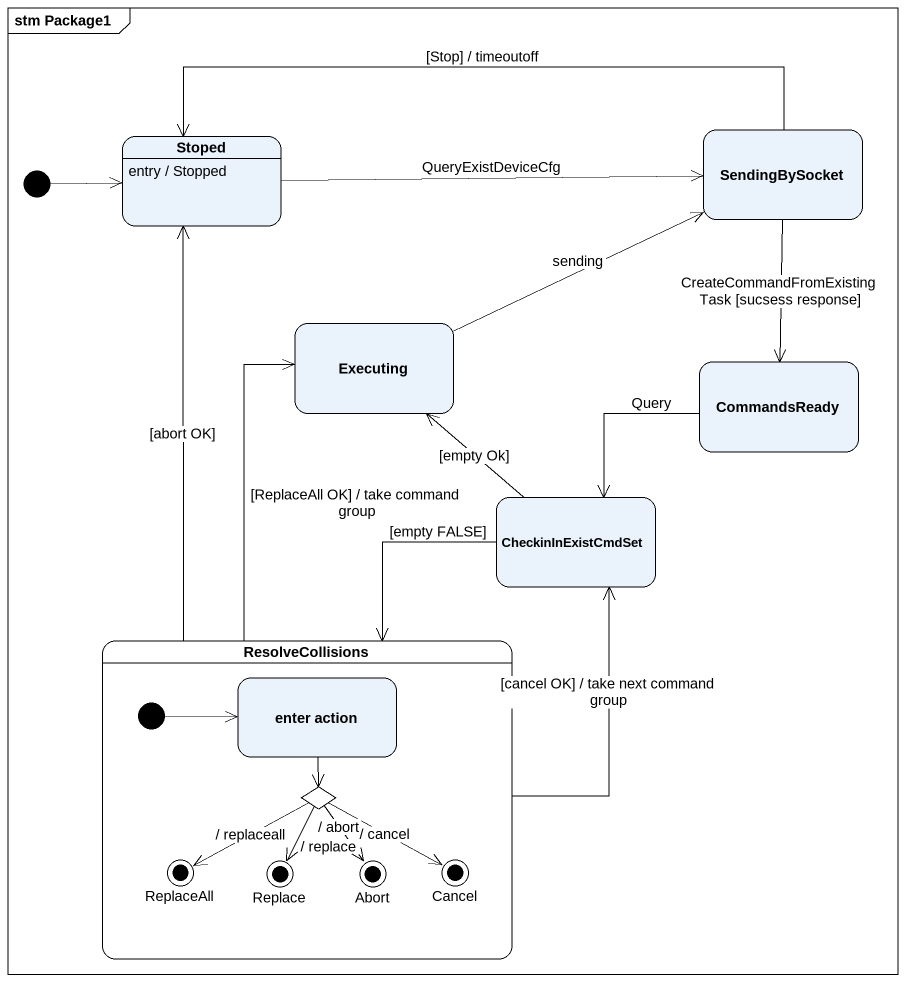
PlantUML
@startuml
mainframe stm Package1
hide empty description
state SendingBySocket
state Stoped
Stoped : entry / Stopped
state Executing
state CommandsReady
state CheckinInExistCmdSet
state ResolveCollisions {
  state "enter action" as enter_action
  state choice1 <<choice>>
  state ReplaceAll <<end>>
  state Replace <<end>>
  state Abort <<end>>
  state Cancel <<end>>
  [*] -right-> enter_action
}
[*] -right-> Stoped
SendingBySocket -left-> Stoped : [Stop] / timeoutoff
SendingBySocket --> CommandsReady : CreateCommandFromExistingTask [sucsess response]
Stoped -right-> SendingBySocket : QueryExistDeviceCfg
Executing -right-> SendingBySocket : sending
CommandsReady --> CheckinInExistCmdSet : Query
CheckinInExistCmdSet -up-> Executing : [empty Ok]
CheckinInExistCmdSet --> ResolveCollisions : [empty FALSE]
ResolveCollisions -up-> Stoped : [abort OK]
ResolveCollisions -up-> Executing : [ReplaceAll OK] / take command group
ResolveCollisions -up-> CheckinInExistCmdSet : [cancel OK] / take next command group
enter_action --> choice1
choice1 -left-> ReplaceAll : / replaceall
choice1 --> Replace : / replace
choice1 --> Abort : / abort
choice1 -right-> Cancel : / cancel
@enduml
